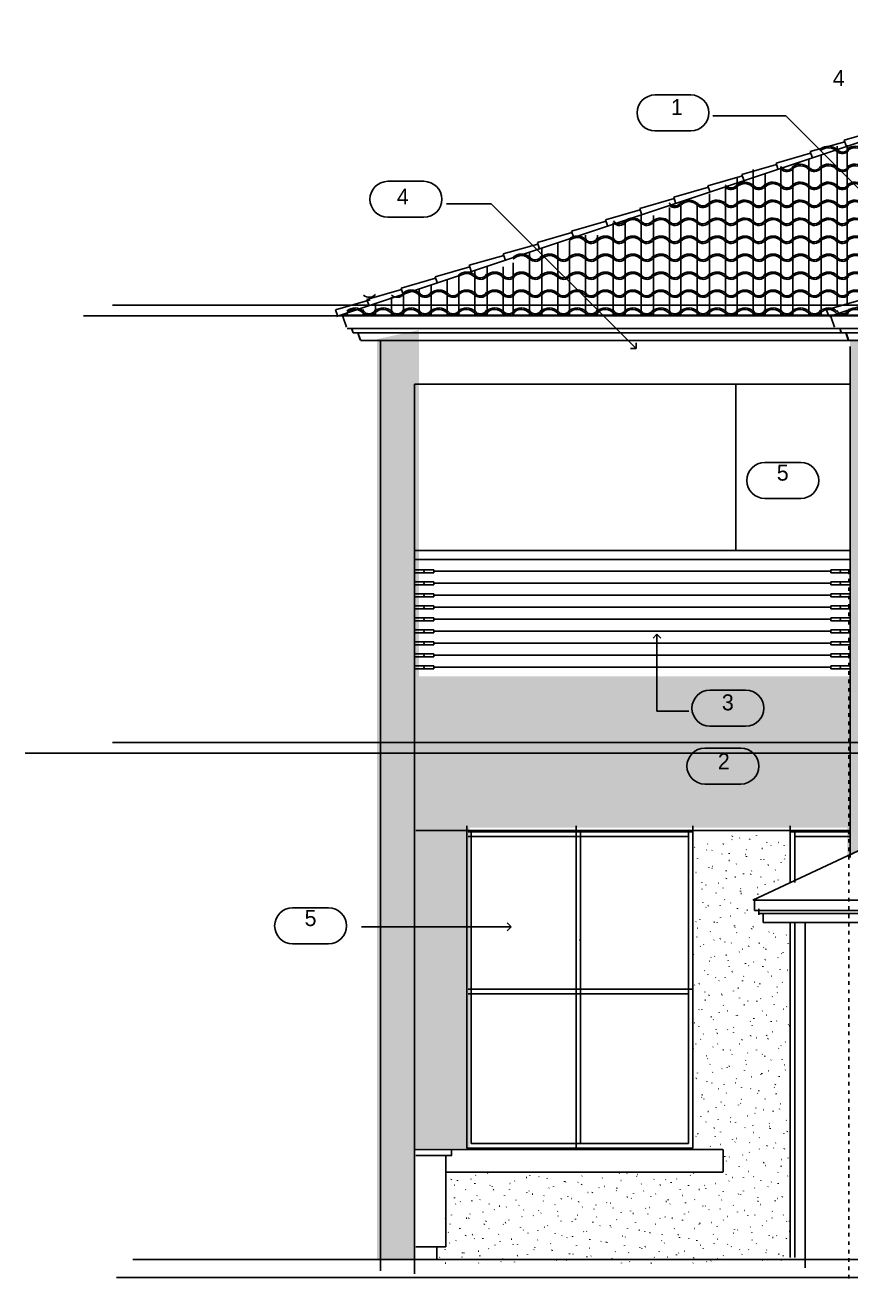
# Model space of a CAD drawing. Extents: x -92740 to -63661, y -15771 to -4391.
# Drawn here: x -84528.3 to -84234.6, y -13850.1 to -13404 of the extents above; entities that cross this region are included whole.
import ezdxf
from ezdxf.enums import TextEntityAlignment as Align

# ---------------------------------------------------------------- set-up
doc = ezdxf.new("R2010")
doc.units = 0
doc.header["$MEASUREMENT"] = 0
doc.linetypes.add('Dashed', pattern=[1, 0.3, -0.4, 0.3])
for name, color, linetype in [('B1NOTES', 2, 'Continuous'), ('ELEVATIONS', 7, 'Continuous'), ('ROOFTILE', 7, 'Continuous'), ('STUCCO', 4, 'Continuous')]:
    doc.layers.add(name, color=color, linetype=linetype)
doc.styles.add('DCADTXTSTYLE1', font='AVG_TP')
pattern_1 = [(20, (0, 0), (-2.1376259, 5.8730789), [-6.09375015, 0.15625]), (55, (0, 0), (-5.11970028, 3.58485273), [-6.09375015, 0.15625]), (80, (0, 0), (-6.15504846, 1.0853011), [-6.09375015, 0.15625])]

msp = doc.modelspace()

# ---------------------------------------------------------------- hatches: boundary and pattern name
at = {"layer": 'STUCCO', "linetype": 'Continuous', "ltscale": 12.78}
h = msp.add_hatch(dxfattribs=at)
h.set_pattern_fill('cement', color=9, scale=1.5625, style=0, pattern_type=2)
h.set_pattern_definition(pattern_1)
h.paths.add_polyline_path([(-84403.12, -13515.66), (-84403.12, -13842.62), (-84389.8, -13842.62), (-84389.8, -13803.21), (-84370.1, -13803.21), (-84370.1, -13689.26), (-84235.91, -13689.26), (-84235.91, -13699.91), (-84204.35, -13684.53), (-84204.35, -13515.66), (-84234.85, -13515.66), (-84234.85, -13635.47), (-84388.21, -13635.47), (-84388.21, -13512.47)], flags=0)
h = msp.add_hatch(dxfattribs=at)
h.set_pattern_fill('cement', color=9, scale=1.5625, style=0, pattern_type=2)
h.set_pattern_definition(pattern_1)
h.paths.add_polyline_path([(-84379.15, -13811.73), (-84379.15, -13838.89), (-84381.82, -13838.89), (-84381.82, -13844.21), (-84256.15, -13844.21), (-84256.15, -13723.34), (-84265.73, -13723.34), (-84267.33, -13723.34), (-84267.33, -13719.61), (-84268.93, -13719.61), (-84268.93, -13715.88), (-84256.68, -13707.89), (-84256.68, -13691.92), (-84290.76, -13691.92), (-84290.76, -13803.74), (-84280.64, -13803.74), (-84280.64, -13811.73)], flags=0)

# ---------------------------------------------------------------- linework, layer by layer
at = {"layer": 'B1NOTES', "color": 1, "linetype": 'Continuous', "ltscale": 12.78}
for p, q in [((-84291.47, -13428.86), (-84304.25, -13428.86)), ((-84285.08, -13435.25), (-84285.08, -13435.25)), ((-84304.25, -13441.64), (-84291.47, -13441.64)), ((-84386.44, -13459.57), (-84399.22, -13459.57)), ((-84380.05, -13465.96), (-84380.05, -13465.96)), ((-84399.22, -13472.35), (-84386.44, -13472.35)), ((-84252.42, -13559.5), (-84265.2, -13559.5)), ((-84246.03, -13565.89), (-84246.03, -13565.89)), ((-84265.2, -13572.28), (-84252.42, -13572.28)), ((-84271.94, -13640.44), (-84284.72, -13640.44)), ((-84265.55, -13646.83), (-84265.55, -13646.83)), ((-84284.72, -13653.22), (-84271.94, -13653.22)), ((-84273.72, -13661.03), (-84286.5, -13661.03)), ((-84267.33, -13667.42), (-84267.33, -13667.42)), ((-84286.5, -13673.81), (-84273.72, -13673.81)), ((-84420.33, -13717.83), (-84433.11, -13717.83)), ((-84413.94, -13724.22), (-84413.94, -13724.22)), ((-84433.11, -13730.61), (-84420.33, -13730.61))]:
    msp.add_line(p, q, dxfattribs=at)
for centre, start, end in [((-84304.25, -13435.25), 90, 180), ((-84291.47, -13435.25), 0, 90), ((-84304.25, -13435.25), 180, 270), ((-84291.47, -13435.25), 270, 360), ((-84399.22, -13465.96), 90, 180), ((-84386.44, -13465.96), 0, 90), ((-84399.22, -13465.96), 180, 270), ((-84386.44, -13465.96), 270, 360), ((-84265.2, -13565.89), 90, 180), ((-84252.42, -13565.89), 0, 90), ((-84265.2, -13565.89), 180, 270), ((-84252.42, -13565.89), 270, 360), ((-84284.72, -13646.83), 90, 180), ((-84271.94, -13646.83), 0, 90), ((-84284.72, -13646.83), 180, 270), ((-84271.94, -13646.83), 270, 360), ((-84286.5, -13667.42), 90, 180), ((-84273.72, -13667.42), 0, 90), ((-84286.5, -13667.42), 180, 270), ((-84273.72, -13667.42), 270, 360), ((-84433.11, -13724.22), 90, 180), ((-84420.33, -13724.22), 0, 90), ((-84433.11, -13724.22), 180, 270), ((-84420.33, -13724.22), 270, 360)]:
    msp.add_arc(centre, 6.39, start, end, dxfattribs=at)
at = {"layer": 'ELEVATIONS', "color": 1, "linetype": 'Continuous', "ltscale": 12.78}
for p, q in [((-84417.47, -13507.6), (-84106.77, -13404.04)), ((-84236.95, -13444.97), (-84224.66, -13441.44)), ((-84249.07, -13449.02), (-84236.78, -13445.48)), ((-84242.28, -13507.6), (-84060.36, -13446.96)), ((-84236.28, -13446.99), (-84236.95, -13444.97)), ((-84261.2, -13453.06), (-84248.9, -13449.52)), ((-84248.4, -13451.04), (-84249.07, -13449.02)), ((-84273.32, -13457.1), (-84261.03, -13453.56)), ((-84260.52, -13455.08), (-84261.2, -13453.06)), ((-84285.45, -13461.14), (-84273.15, -13457.6)), ((-84284.77, -13463.16), (-84285.45, -13461.14)), ((-84272.65, -13459.12), (-84273.32, -13457.1)), ((-84309.69, -13469.22), (-84297.4, -13465.69)), ((-84297.57, -13465.18), (-84285.28, -13461.64)), ((-84296.9, -13467.2), (-84297.57, -13465.18)), ((-84321.82, -13473.26), (-84309.53, -13469.73)), ((-84309.02, -13471.24), (-84309.69, -13469.22)), ((-84333.94, -13477.3), (-84321.65, -13473.77)), ((-84321.14, -13475.28), (-84321.82, -13473.26)), ((-84346.07, -13481.35), (-84333.77, -13477.81)), ((-84333.27, -13479.33), (-84333.94, -13477.3)), ((-84358.19, -13485.39), (-84345.9, -13481.85)), ((-84345.39, -13483.37), (-84346.07, -13481.35)), ((-84370.31, -13489.43), (-84358.02, -13485.89)), ((-84357.52, -13487.41), (-84358.19, -13485.39)), ((-84382.44, -13493.47), (-84370.15, -13489.93)), ((-84369.64, -13491.45), (-84370.31, -13489.43)), ((-84394.56, -13497.51), (-84382.27, -13493.98)), ((-84381.77, -13495.49), (-84382.44, -13493.47)), ((-84406.69, -13501.55), (-84394.39, -13498.02)), ((-84393.89, -13499.53), (-84394.56, -13497.51)), ((-84417.87, -13505.28), (-84405.58, -13501.74)), ((-84417.2, -13507.3), (-84417.87, -13505.28)), ((-84406.01, -13503.57), (-84406.69, -13501.55)), ((-84243.21, -13505.28), (-84230.92, -13501.74)), ((-84242.54, -13507.3), (-84243.21, -13505.28)), ((-83992.36, -13507.09), (-84415.9, -13507.09)), ((-84415.27, -13507.6), (-84413.98, -13511.45)), ((-84241.67, -13507.6), (-84240.39, -13511.45)), ((-83992.36, -13511.88), (-84413.77, -13511.88)), ((-84412.13, -13511.88), (-84411.63, -13513.4)), ((-84412.06, -13511.88), (-84411.56, -13513.4)), ((-84411.63, -13513.4), (-83992.36, -13513.4)), ((-84409.95, -13513.4), (-84409.1, -13515.92)), ((-84409.88, -13513.4), (-84409.03, -13515.92)), ((-84238.54, -13511.88), (-84238.03, -13513.4)), ((-84238.47, -13511.88), (-84237.96, -13513.4)), ((-84236.35, -13513.4), (-84235.51, -13515.92)), ((-84236.28, -13513.4), (-84235.44, -13515.92)), ((-83992.36, -13516.11), (-84408.97, -13516.11)), ((-84401.92, -13516.11), (-84401.92, -13846.88)), ((-84234.85, -13699.91), (-84234.85, -13518.32)), ((-84389.77, -13531.64), (-84389.77, -13847.94)), ((-84234.85, -13531.64), (-84389.77, -13531.64)), ((-84275.5, -13590.74), (-84275.5, -13531.64)), ((-84234.85, -13590.74), (-84389.8, -13590.74)), ((-84234.85, -13593.94), (-84389.8, -13593.94)), ((-84234.85, -13690.32), (-84389.27, -13690.32)), ((-84280.11, -13803.74), (-84389.8, -13803.74)), ((-84376.59, -13803.74), (-84376.59, -13805.87)), ((-84279.99, -13803.74), (-84279.99, -13811.73)), ((-84378.62, -13805.87), (-84389.27, -13805.87)), ((-84376.49, -13805.87), (-84378.62, -13805.87)), ((-84378.62, -13805.87), (-84378.62, -13838.36)), ((-84280.11, -13811.73), (-84378.62, -13811.73)), ((-84381.82, -13838.36), (-84389.27, -13838.36)), ((-84378.62, -13838.36), (-84381.82, -13838.36)), ((-84381.82, -13838.36), (-84381.82, -13842.62)), ((-84495.77, -13849.2), (-82884.43, -13849.2))]:
    msp.add_line(p, q, dxfattribs=at)
at = {"layer": 'ELEVATIONS', "color": 2, "linetype": 'Continuous', "ltscale": 8.52}
for p, q in [((-84283.66, -13436.32), (-84257.74, -13436.32)), ((-84257.74, -13436.32), (-84225.97, -13468.09)), ((-84378.44, -13467.56), (-84362.47, -13467.56)), ((-84362.47, -13467.56), (-84310.99, -13519.03)), ((-84303.54, -13647.9), (-84303.54, -13620.56)), ((-84292.18, -13647.9), (-84303.54, -13647.9)), ((-84408.62, -13724.58), (-84355.37, -13724.58))]:
    msp.add_line(p, q, dxfattribs=at)
at = {"layer": 'ELEVATIONS', "color": 2, "linetype": 'Continuous', "ltscale": 12.78}
for p, q in [((-84497.15, -13503.61), (-83735.36, -13503.61)), ((-84507.46, -13507.34), (-84123.55, -13507.34)), ((-84497.15, -13659.1), (-82914.78, -13659.1)), ((-84528.25, -13662.83), (-82925.43, -13662.83)), ((-84489.91, -13842.81), (-82884.43, -13842.81))]:
    msp.add_line(p, q, dxfattribs=at)
at = {"layer": 'ELEVATIONS', "color": 1, "linetype": 'Continuous', "ltscale": 8.52}
for p, q in [((-84310.99, -13519.03), (-84313, -13519.03)), ((-84310.99, -13519.03), (-84310.99, -13517.02)), ((-84303.54, -13620.56), (-84304.96, -13621.98)), ((-84303.54, -13620.56), (-84302.12, -13621.98)), ((-84355.37, -13724.58), (-84356.79, -13723.16)), ((-84355.37, -13724.58), (-84356.79, -13726))]:
    msp.add_line(p, q, dxfattribs=at)
at = {"layer": 'ELEVATIONS', "color": 8, "linetype": 'Continuous', "ltscale": 12.78}
for p, q in [((-84002.68, -13589.88), (-84269.44, -13715.08)), ((-84382.88, -13597.67), (-84389.8, -13597.67)), ((-84389.8, -13597.67), (-84389.8, -13598.73)), ((-84389.8, -13598.73), (-84382.88, -13598.73)), ((-84382.88, -13598.73), (-84382.88, -13597.67)), ((-84241.77, -13598.2), (-84382.88, -13598.2)), ((-84234.85, -13597.67), (-84241.77, -13597.67)), ((-84241.77, -13597.67), (-84241.77, -13598.73)), ((-84241.77, -13598.73), (-84234.85, -13598.73)), ((-84234.85, -13598.73), (-84234.85, -13597.67)), ((-84382.88, -13601.93), (-84389.8, -13601.93)), ((-84389.8, -13601.93), (-84389.8, -13602.99)), ((-84389.8, -13602.99), (-84382.88, -13602.99)), ((-84382.88, -13602.99), (-84382.88, -13601.93)), ((-84241.77, -13602.46), (-84382.88, -13602.46)), ((-84234.85, -13601.93), (-84241.77, -13601.93)), ((-84241.77, -13601.93), (-84241.77, -13602.99)), ((-84241.77, -13602.99), (-84234.85, -13602.99)), ((-84234.85, -13602.99), (-84234.85, -13601.93)), ((-84382.88, -13606.19), (-84389.8, -13606.19)), ((-84389.8, -13606.19), (-84389.8, -13607.25)), ((-84389.8, -13607.25), (-84382.88, -13607.25)), ((-84382.88, -13607.25), (-84382.88, -13606.19)), ((-84241.77, -13606.72), (-84382.88, -13606.72)), ((-84234.85, -13606.19), (-84241.77, -13606.19)), ((-84241.77, -13606.19), (-84241.77, -13607.25)), ((-84241.77, -13607.25), (-84234.85, -13607.25)), ((-84234.85, -13607.25), (-84234.85, -13606.19)), ((-84382.88, -13610.45), (-84389.8, -13610.45)), ((-84389.8, -13610.45), (-84389.8, -13611.51)), ((-84389.8, -13611.51), (-84382.88, -13611.51)), ((-84382.88, -13611.51), (-84382.88, -13610.45)), ((-84241.77, -13610.98), (-84382.88, -13610.98)), ((-84234.85, -13610.45), (-84241.77, -13610.45)), ((-84241.77, -13610.45), (-84241.77, -13611.51)), ((-84241.77, -13611.51), (-84234.85, -13611.51)), ((-84234.85, -13611.51), (-84234.85, -13610.45)), ((-84382.88, -13614.71), (-84389.8, -13614.71)), ((-84389.8, -13614.71), (-84389.8, -13615.77)), ((-84389.8, -13615.77), (-84382.88, -13615.77)), ((-84382.88, -13615.77), (-84382.88, -13614.71)), ((-84241.77, -13615.24), (-84382.88, -13615.24)), ((-84234.85, -13614.71), (-84241.77, -13614.71)), ((-84241.77, -13614.71), (-84241.77, -13615.77)), ((-84241.77, -13615.77), (-84234.85, -13615.77)), ((-84234.85, -13615.77), (-84234.85, -13614.71)), ((-84382.88, -13618.97), (-84389.8, -13618.97)), ((-84389.8, -13618.97), (-84389.8, -13620.03)), ((-84389.8, -13620.03), (-84382.88, -13620.03)), ((-84382.88, -13620.03), (-84382.88, -13618.97)), ((-84241.77, -13619.5), (-84382.88, -13619.5)), ((-84234.85, -13618.97), (-84241.77, -13618.97)), ((-84241.77, -13618.97), (-84241.77, -13620.03)), ((-84241.77, -13620.03), (-84234.85, -13620.03)), ((-84234.85, -13620.03), (-84234.85, -13618.97)), ((-84382.88, -13623.23), (-84389.8, -13623.23)), ((-84389.8, -13623.23), (-84389.8, -13624.29)), ((-84389.8, -13624.29), (-84382.88, -13624.29)), ((-84382.88, -13624.29), (-84382.88, -13623.23)), ((-84241.77, -13623.76), (-84382.88, -13623.76)), ((-84234.85, -13623.23), (-84241.77, -13623.23)), ((-84241.77, -13623.23), (-84241.77, -13624.29)), ((-84241.77, -13624.29), (-84234.85, -13624.29)), ((-84234.85, -13624.29), (-84234.85, -13623.23)), ((-84382.88, -13627.49), (-84389.8, -13627.49)), ((-84389.8, -13627.49), (-84389.8, -13628.55)), ((-84389.8, -13628.55), (-84382.88, -13628.55)), ((-84382.88, -13628.55), (-84382.88, -13627.49)), ((-84241.77, -13628.02), (-84382.88, -13628.02)), ((-84234.85, -13627.49), (-84241.77, -13627.49)), ((-84241.77, -13627.49), (-84241.77, -13628.55)), ((-84241.77, -13628.55), (-84234.85, -13628.55)), ((-84234.85, -13628.55), (-84234.85, -13627.49)), ((-84382.88, -13631.75), (-84389.8, -13631.75)), ((-84389.8, -13631.75), (-84389.8, -13632.81)), ((-84389.8, -13632.81), (-84382.88, -13632.81)), ((-84382.88, -13632.81), (-84382.88, -13631.75)), ((-84241.77, -13632.28), (-84382.88, -13632.28)), ((-84234.85, -13631.75), (-84241.77, -13631.75)), ((-84241.77, -13631.75), (-84241.77, -13632.81)), ((-84241.77, -13632.81), (-84234.85, -13632.81)), ((-84234.85, -13632.81), (-84234.85, -13631.75)), ((-83650.67, -13715.08), (-84268.91, -13715.08)), ((-84268.91, -13715.08), (-84268.91, -13718.8)), ((-83650.67, -13718.8), (-84268.91, -13718.8)), ((-84267.33, -13718.21), (-84267.33, -13720.34)), ((-83649.08, -13719.87), (-84267.33, -13719.87)), ((-84265.73, -13719.81), (-84265.73, -13723)), ((-83647.48, -13723.06), (-84265.73, -13723.06)), ((-84250.88, -13723.06), (-84250.88, -13845.81))]:
    msp.add_line(p, q, dxfattribs=at)
at = {"layer": 'ELEVATIONS', "color": 9, "linetype": 'Dashed', "ltscale": 4.26}
for p, q in [((-84235.27, -13597.93), (-84235.27, -13724.93)), ((-84235.27, -13723.06), (-84235.27, -13850.07))]:
    msp.add_line(p, q, dxfattribs=at)
at = {"layer": 'ELEVATIONS', "color": 5, "linetype": 'Continuous', "ltscale": 12.78}
for p, q in [((-84371.17, -13688.72), (-84371.17, -13803.21)), ((-84332.29, -13688.72), (-84332.29, -13803.21)), ((-84290.76, -13688.72), (-84290.76, -13803.21)), ((-84256.15, -13688.72), (-84256.15, -13708.84)), ((-84290.76, -13690.85), (-84370.63, -13690.85)), ((-84292.36, -13692.45), (-84370.63, -13692.45)), ((-84369.57, -13690.32), (-84369.57, -13801.61)), ((-84330.7, -13690.32), (-84330.7, -13801.61)), ((-84292.36, -13690.32), (-84292.36, -13801.61)), ((-84244.7, -13690.85), (-84256.15, -13690.85)), ((-84254.55, -13690.32), (-84254.55, -13708.84)), ((-84234.85, -13692.45), (-84254.55, -13692.45)), ((-84235.11, -13690.85), (-84246.56, -13690.85)), ((-84256.15, -13723.06), (-84256.15, -13842.08)), ((-84254.55, -13723.06), (-84254.55, -13842.08)), ((-84290.76, -13746.77), (-84370.63, -13746.77)), ((-84292.36, -13748.36), (-84370.63, -13748.36)), ((-84371.17, -13803.21), (-84290.76, -13803.21)), ((-84369.57, -13801.61), (-84292.36, -13801.61))]:
    msp.add_line(p, q, dxfattribs=at)
at = {"layer": 'ELEVATIONS', "color": 8, "linetype": 'Continuous', "ltscale": 12.78}
for p in [(-84386.34, -13598.2), (-84238.31, -13598.2), (-84386.34, -13602.46), (-84238.31, -13602.46), (-84386.34, -13606.72), (-84238.31, -13606.72), (-84386.34, -13610.98), (-84238.31, -13610.98), (-84386.34, -13615.24), (-84238.31, -13615.24), (-84386.34, -13619.5), (-84238.31, -13619.5), (-84386.34, -13623.76), (-84238.31, -13623.76), (-84386.34, -13628.02), (-84238.31, -13628.02), (-84386.34, -13632.28), (-84238.31, -13632.28)]:
    msp.add_point(p, dxfattribs=at)
at = {"layer": 'ELEVATIONS', "color": 5, "linetype": 'Continuous', "ltscale": 12.78}
msp.add_point((-84330.96, -13729.19), dxfattribs=at)
at = {"layer": 'ROOFTILE', "color": 7, "linetype": 'Continuous', "ltscale": 12.78}
for p, q in [((-84239.51, -13503.95), (-84239.51, -13447.08)), ((-84235.91, -13502.88), (-84235.91, -13446.72)), ((-84249.57, -13507.14), (-84249.57, -13451.86)), ((-84245.17, -13507.14), (-84245.17, -13450.17)), ((-84269.32, -13507.14), (-84269.32, -13455.33)), ((-84265.11, -13507.14), (-84265.11, -13456.81)), ((-84259.45, -13507.14), (-84259.45, -13454.27)), ((-84255.23, -13507.14), (-84255.23, -13454.55)), ((-84274.98, -13507.14), (-84274.98, -13458.44)), ((-84284.86, -13507.14), (-84284.86, -13464.03)), ((-84279.2, -13507.14), (-84279.2, -13461.36)), ((-84299.15, -13507.14), (-84299.15, -13468.86)), ((-84295.02, -13507.14), (-84295.02, -13467.84)), ((-84289.26, -13507.14), (-84289.26, -13467.16)), ((-84319.09, -13507.14), (-84319.09, -13474.34)), ((-84314.87, -13507.14), (-84314.87, -13473.72)), ((-84309.21, -13507.14), (-84309.21, -13471.51)), ((-84304.81, -13507.14), (-84304.81, -13471.76)), ((-84328.96, -13507.14), (-84328.96, -13478.67)), ((-84324.75, -13507.14), (-84324.75, -13478.67)), ((-84344.5, -13507.14), (-84344.5, -13483.26)), ((-84338.84, -13507.14), (-84338.84, -13481.39)), ((-84334.62, -13507.14), (-84334.62, -13480.83)), ((-84348.9, -13507.14), (-84348.9, -13485.04)), ((-84368.32, -13507.14), (-84368.32, -13491.45)), ((-84363.92, -13507.14), (-84363.92, -13489.91)), ((-84358.26, -13507.14), (-84358.26, -13489.99)), ((-84354.66, -13507.14), (-84354.66, -13488.49)), ((-84383.86, -13507.14), (-84383.86, -13496.28)), ((-84378.2, -13507.14), (-84378.2, -13494.51)), ((-84373.98, -13507.14), (-84373.98, -13493.31)), ((-84397.95, -13507.14), (-84397.95, -13500.7)), ((-84393.73, -13507.14), (-84393.73, -13499.28)), ((-84388.07, -13507.14), (-84388.07, -13497.94)), ((-84408.01, -13507.14), (-84408.01, -13505.12)), ((-84403.61, -13507.14), (-84403.61, -13502.87)), ((-84413.77, -13507.14), (-84413.77, -13506.61))]:
    msp.add_line(p, q, dxfattribs=at)
for centre, radius, start, end in [((-84242.55, -13451.45), 4.37, 46.5154, 131.1465), ((-84242.55, -13451.45), 3.84, 36.0644, 138.0128), ((-84237.55, -13446.72), 2.44, 211.6504, 331.6052), ((-84233.07, -13451.45), 4.37, 46.5154, 131.1465), ((-84233.07, -13451.45), 3.84, 36.0644, 138.0128), ((-84237.55, -13446.72), 2.97, 228.3381, 319.0707), ((-84257.3, -13453.11), 2.44, 211.6504, 331.6052), ((-84257.3, -13453.11), 2.97, 228.3381, 319.0707), ((-84252.55, -13457.84), 4.37, 46.5154, 131.1465), ((-84252.55, -13457.84), 3.84, 36.0644, 138.0128), ((-84247.55, -13453.11), 2.44, 211.6504, 331.6052), ((-84247.55, -13453.11), 2.97, 228.3381, 319.0707), ((-84242.55, -13457.84), 4.37, 46.5154, 131.1465), ((-84242.55, -13457.84), 3.84, 36.0644, 138.0128), ((-84237.55, -13453.11), 2.44, 211.6504, 331.6052), ((-84237.55, -13453.11), 2.97, 228.3381, 319.0707), ((-84233.07, -13457.84), 4.37, 46.5154, 131.1465), ((-84233.07, -13457.84), 3.84, 36.0644, 138.0128), ((-84277.18, -13459.5), 2.44, 211.6504, 331.6052), ((-84272.3, -13464.23), 4.37, 46.5154, 131.1465), ((-84272.3, -13464.23), 3.84, 36.0644, 138.0128), ((-84267.3, -13459.5), 2.44, 211.6504, 331.6052), ((-84262.3, -13464.23), 4.37, 46.5154, 131.1465), ((-84262.3, -13464.23), 3.84, 36.0644, 138.0128), ((-84257.3, -13459.5), 2.44, 211.6504, 331.6052), ((-84252.55, -13464.23), 4.37, 46.5154, 131.1465), ((-84252.55, -13464.23), 3.84, 36.0644, 138.0128), ((-84247.55, -13459.5), 2.44, 211.6504, 331.6052), ((-84242.55, -13464.23), 4.37, 46.5154, 131.1465), ((-84242.55, -13464.23), 3.84, 36.0644, 138.0128), ((-84237.55, -13459.5), 2.44, 211.6504, 331.6052), ((-84233.07, -13464.23), 4.37, 46.5154, 131.1465), ((-84233.07, -13464.23), 3.84, 36.0644, 138.0128), ((-84277.18, -13459.5), 2.97, 228.3381, 319.0707), ((-84267.3, -13459.5), 2.97, 228.3381, 319.0707), ((-84257.3, -13459.5), 2.97, 228.3381, 319.0707), ((-84247.55, -13459.5), 2.97, 228.3381, 319.0707), ((-84237.55, -13459.5), 2.97, 228.3381, 319.0707), ((-84297.19, -13465.89), 2.44, 211.6504, 331.6052), ((-84297.19, -13465.89), 2.97, 228.3381, 319.0707), ((-84292.18, -13470.62), 4.37, 46.5154, 131.1465), ((-84292.18, -13470.62), 3.84, 36.0644, 138.0128), ((-84287.18, -13465.89), 2.44, 211.6504, 331.6052), ((-84287.18, -13465.89), 2.97, 228.3381, 319.0707), ((-84282.18, -13470.62), 4.37, 46.5154, 131.1465), ((-84282.18, -13470.62), 3.84, 36.0644, 138.0128), ((-84277.18, -13465.89), 2.44, 211.6504, 331.6052), ((-84277.18, -13465.89), 2.97, 228.3381, 319.0707), ((-84272.3, -13470.62), 4.37, 46.5154, 131.1465), ((-84272.3, -13470.62), 3.84, 36.0644, 138.0128), ((-84267.3, -13465.89), 2.44, 211.6504, 331.6052), ((-84267.3, -13465.89), 2.97, 228.3381, 319.0707), ((-84262.3, -13470.62), 4.37, 46.5154, 131.1465), ((-84262.3, -13470.62), 3.84, 36.0644, 138.0128), ((-84257.3, -13465.89), 2.44, 211.6504, 331.6052), ((-84257.3, -13465.89), 2.97, 228.3381, 319.0707), ((-84252.55, -13470.62), 4.37, 46.5154, 131.1465), ((-84252.55, -13470.62), 3.84, 36.0644, 138.0128), ((-84247.55, -13465.89), 2.44, 211.6504, 331.6052), ((-84247.55, -13465.89), 2.97, 228.3381, 319.0707), ((-84242.55, -13470.62), 4.37, 46.5154, 131.1465), ((-84242.55, -13470.62), 3.84, 36.0644, 138.0128), ((-84237.55, -13465.89), 2.44, 211.6504, 331.6052), ((-84237.55, -13465.89), 2.97, 228.3381, 319.0707), ((-84233.07, -13470.62), 4.37, 46.5154, 131.1465), ((-84233.07, -13470.62), 3.84, 36.0644, 138.0128), ((-84316.94, -13472.28), 2.44, 211.6504, 331.6052), ((-84316.94, -13472.28), 2.97, 228.3381, 319.0707), ((-84312.19, -13477.01), 4.37, 46.5154, 131.1465), ((-84312.19, -13477.01), 3.84, 36.0644, 138.0128), ((-84307.19, -13472.28), 2.44, 211.6504, 331.6052), ((-84307.19, -13472.28), 2.97, 228.3381, 319.0707), ((-84302.19, -13477.01), 4.37, 46.5154, 131.1465), ((-84302.19, -13477.01), 3.84, 36.0644, 138.0128), ((-84297.19, -13472.28), 2.44, 211.6504, 331.6052), ((-84297.19, -13472.28), 2.97, 228.3381, 319.0707), ((-84292.18, -13477.01), 4.37, 46.5154, 131.1465), ((-84292.18, -13477.01), 3.84, 36.0644, 138.0128), ((-84287.18, -13472.28), 2.44, 211.6504, 331.6052), ((-84287.18, -13472.28), 2.97, 228.3381, 319.0707), ((-84282.18, -13477.01), 4.37, 46.5154, 131.1465), ((-84282.18, -13477.01), 3.84, 36.0644, 138.0128), ((-84277.18, -13472.28), 2.44, 211.6504, 331.6052), ((-84277.18, -13472.28), 2.97, 228.3381, 319.0707), ((-84272.3, -13477.01), 4.37, 46.5154, 131.1465), ((-84272.3, -13477.01), 3.84, 36.0644, 138.0128), ((-84267.3, -13472.28), 2.44, 211.6504, 331.6052), ((-84267.3, -13472.28), 2.97, 228.3381, 319.0707), ((-84262.3, -13477.01), 4.37, 46.5154, 131.1465), ((-84262.3, -13477.01), 3.84, 36.0644, 138.0128), ((-84257.3, -13472.28), 2.44, 211.6504, 331.6052), ((-84257.3, -13472.28), 2.97, 228.3381, 319.0707), ((-84252.55, -13477.01), 4.37, 46.5154, 131.1465), ((-84252.55, -13477.01), 3.84, 36.0644, 138.0128), ((-84247.55, -13472.28), 2.44, 211.6504, 331.6052), ((-84247.55, -13472.28), 2.97, 228.3381, 319.0707), ((-84242.55, -13477.01), 4.37, 46.5154, 131.1465), ((-84242.55, -13477.01), 3.84, 36.0644, 138.0128), ((-84237.55, -13472.28), 2.44, 211.6504, 331.6052), ((-84237.55, -13472.28), 2.97, 228.3381, 319.0707), ((-84233.07, -13477.01), 4.37, 46.5154, 131.1465), ((-84233.07, -13477.01), 3.84, 36.0644, 138.0128), ((-84331.94, -13483.4), 4.37, 46.5154, 131.1465), ((-84321.94, -13483.4), 4.37, 46.5154, 131.1465), ((-84312.19, -13483.4), 4.37, 46.5154, 131.1465), ((-84302.19, -13483.4), 4.37, 46.5154, 131.1465), ((-84292.18, -13483.4), 4.37, 46.5154, 131.1465), ((-84282.18, -13483.4), 4.37, 46.5154, 131.1465), ((-84272.3, -13483.4), 4.37, 46.5154, 131.1465), ((-84262.3, -13483.4), 4.37, 46.5154, 131.1465), ((-84252.55, -13483.4), 4.37, 46.5154, 131.1465), ((-84242.55, -13483.4), 4.37, 46.5154, 131.1465), ((-84233.07, -13483.4), 4.37, 46.5154, 131.1465), ((-84331.94, -13483.4), 3.84, 36.0644, 138.0128), ((-84326.94, -13478.67), 2.44, 211.6504, 331.6052), ((-84326.94, -13478.67), 2.97, 228.3381, 319.0707), ((-84321.94, -13483.4), 3.84, 36.0644, 138.0128), ((-84316.94, -13478.67), 2.44, 211.6504, 331.6052), ((-84316.94, -13478.67), 2.97, 228.3381, 319.0707), ((-84312.19, -13483.4), 3.84, 36.0644, 138.0128), ((-84307.19, -13478.67), 2.44, 211.6504, 331.6052), ((-84307.19, -13478.67), 2.97, 228.3381, 319.0707), ((-84302.19, -13483.4), 3.84, 36.0644, 138.0128), ((-84297.19, -13478.67), 2.44, 211.6504, 331.6052), ((-84297.19, -13478.67), 2.97, 228.3381, 319.0707), ((-84292.18, -13483.4), 3.84, 36.0644, 138.0128), ((-84287.18, -13478.67), 2.44, 211.6504, 331.6052), ((-84287.18, -13478.67), 2.97, 228.3381, 319.0707), ((-84282.18, -13483.4), 3.84, 36.0644, 138.0128), ((-84277.18, -13478.67), 2.44, 211.6504, 331.6052), ((-84277.18, -13478.67), 2.97, 228.3381, 319.0707), ((-84272.3, -13483.4), 3.84, 36.0644, 138.0128), ((-84267.3, -13478.67), 2.44, 211.6504, 331.6052), ((-84267.3, -13478.67), 2.97, 228.3381, 319.0707), ((-84262.3, -13483.4), 3.84, 36.0644, 138.0128), ((-84257.3, -13478.67), 2.44, 211.6504, 331.6052), ((-84257.3, -13478.67), 2.97, 228.3381, 319.0707), ((-84252.55, -13483.4), 3.84, 36.0644, 138.0128), ((-84247.55, -13478.67), 2.44, 211.6504, 331.6052), ((-84247.55, -13478.67), 2.97, 228.3381, 319.0707), ((-84242.55, -13483.4), 3.84, 36.0644, 138.0128), ((-84237.55, -13478.67), 2.44, 211.6504, 331.6052), ((-84237.55, -13478.67), 2.97, 228.3381, 319.0707), ((-84233.07, -13483.4), 3.84, 36.0644, 138.0128), ((-84351.82, -13489.79), 4.37, 46.5154, 131.1465), ((-84351.82, -13489.79), 3.84, 36.0644, 138.0128), ((-84346.82, -13485.06), 2.44, 211.6504, 331.6052), ((-84346.82, -13485.06), 2.97, 228.3381, 319.0707), ((-84341.82, -13489.79), 4.37, 46.5154, 131.1465), ((-84341.82, -13489.79), 3.84, 36.0644, 138.0128), ((-84336.82, -13485.06), 2.44, 211.6504, 331.6052), ((-84336.82, -13485.06), 2.97, 228.3381, 319.0707), ((-84331.94, -13489.79), 4.37, 46.5154, 131.1465), ((-84331.94, -13489.79), 3.84, 36.0644, 138.0128), ((-84326.94, -13485.06), 2.44, 211.6504, 331.6052), ((-84326.94, -13485.06), 2.97, 228.3381, 319.0707), ((-84321.94, -13489.79), 4.37, 46.5154, 131.1465), ((-84321.94, -13489.79), 3.84, 36.0644, 138.0128), ((-84316.94, -13485.06), 2.44, 211.6504, 331.6052), ((-84316.94, -13485.06), 2.97, 228.3381, 319.0707), ((-84312.19, -13489.79), 4.37, 46.5154, 131.1465), ((-84312.19, -13489.79), 3.84, 36.0644, 138.0128), ((-84307.19, -13485.06), 2.44, 211.6504, 331.6052), ((-84307.19, -13485.06), 2.97, 228.3381, 319.0707), ((-84302.19, -13489.79), 4.37, 46.5154, 131.1465), ((-84302.19, -13489.79), 3.84, 36.0644, 138.0128), ((-84297.19, -13485.06), 2.44, 211.6504, 331.6052), ((-84297.19, -13485.06), 2.97, 228.3381, 319.0707), ((-84292.18, -13489.79), 4.37, 46.5154, 131.1465), ((-84292.18, -13489.79), 3.84, 36.0644, 138.0128), ((-84287.18, -13485.06), 2.44, 211.6504, 331.6052), ((-84287.18, -13485.06), 2.97, 228.3381, 319.0707), ((-84282.18, -13489.79), 4.37, 46.5154, 131.1465), ((-84282.18, -13489.79), 3.84, 36.0644, 138.0128), ((-84277.18, -13485.06), 2.44, 211.6504, 331.6052), ((-84277.18, -13485.06), 2.97, 228.3381, 319.0707), ((-84272.3, -13489.79), 4.37, 46.5154, 131.1465), ((-84272.3, -13489.79), 3.84, 36.0644, 138.0128), ((-84267.3, -13485.06), 2.44, 211.6504, 331.6052), ((-84267.3, -13485.06), 2.97, 228.3381, 319.0707), ((-84262.3, -13489.79), 4.37, 46.5154, 131.1465), ((-84262.3, -13489.79), 3.84, 36.0644, 138.0128), ((-84257.3, -13485.06), 2.44, 211.6504, 331.6052), ((-84257.3, -13485.06), 2.97, 228.3381, 319.0707), ((-84252.55, -13489.79), 4.37, 46.5154, 131.1465), ((-84252.55, -13489.79), 3.84, 36.0644, 138.0128), ((-84247.55, -13485.06), 2.44, 211.6504, 331.6052), ((-84247.55, -13485.06), 2.97, 228.3381, 319.0707), ((-84242.55, -13489.79), 4.37, 46.5154, 131.1465), ((-84242.55, -13489.79), 3.84, 36.0644, 138.0128), ((-84237.55, -13485.06), 2.44, 211.6504, 331.6052), ((-84237.55, -13485.06), 2.97, 228.3381, 319.0707), ((-84233.07, -13489.79), 4.37, 46.5154, 131.1465), ((-84233.07, -13489.79), 3.84, 36.0644, 138.0128), ((-84371.3, -13496.18), 4.37, 46.5154, 131.1465), ((-84371.3, -13496.18), 3.84, 36.0644, 138.0128), ((-84361.3, -13496.18), 4.37, 46.5154, 131.1465), ((-84361.3, -13496.18), 3.84, 36.0644, 138.0128), ((-84351.82, -13496.18), 4.37, 46.5154, 131.1465), ((-84351.82, -13496.18), 3.84, 36.0644, 138.0128), ((-84341.82, -13496.18), 4.37, 46.5154, 131.1465), ((-84341.82, -13496.18), 3.84, 36.0644, 138.0128), ((-84331.94, -13496.18), 4.37, 46.5154, 131.1465), ((-84331.94, -13496.18), 3.84, 36.0644, 138.0128), ((-84321.94, -13496.18), 4.37, 46.5154, 131.1465), ((-84321.94, -13496.18), 3.84, 36.0644, 138.0128), ((-84312.19, -13496.18), 4.37, 46.5154, 131.1465), ((-84312.19, -13496.18), 3.84, 36.0644, 138.0128), ((-84302.19, -13496.18), 4.37, 46.5154, 131.1465), ((-84302.19, -13496.18), 3.84, 36.0644, 138.0128), ((-84292.18, -13496.18), 4.37, 46.5154, 131.1465), ((-84292.18, -13496.18), 3.84, 36.0644, 138.0128), ((-84282.18, -13496.18), 4.37, 46.5154, 131.1465), ((-84282.18, -13496.18), 3.84, 36.0644, 138.0128), ((-84272.3, -13496.18), 4.37, 46.5154, 131.1465), ((-84272.3, -13496.18), 3.84, 36.0644, 138.0128), ((-84262.3, -13496.18), 4.37, 46.5154, 131.1465), ((-84262.3, -13496.18), 3.84, 36.0644, 138.0128), ((-84252.55, -13496.18), 4.37, 46.5154, 131.1465), ((-84252.55, -13496.18), 3.84, 36.0644, 138.0128), ((-84242.55, -13496.18), 4.37, 46.5154, 131.1465), ((-84242.55, -13496.18), 3.84, 36.0644, 138.0128), ((-84233.07, -13496.18), 4.37, 46.5154, 131.1465), ((-84233.07, -13496.18), 3.84, 36.0644, 138.0128), ((-84366.3, -13491.45), 2.44, 211.6504, 331.6052), ((-84366.3, -13491.45), 2.97, 228.3381, 319.0707), ((-84356.3, -13491.45), 2.44, 211.6504, 331.6052), ((-84356.3, -13491.45), 2.97, 228.3381, 319.0707), ((-84346.82, -13491.45), 2.44, 211.6504, 331.6052), ((-84346.82, -13491.45), 2.97, 228.3381, 319.0707), ((-84336.82, -13491.45), 2.44, 211.6504, 331.6052), ((-84336.82, -13491.45), 2.97, 228.3381, 319.0707), ((-84326.94, -13491.45), 2.44, 211.6504, 331.6052), ((-84326.94, -13491.45), 2.97, 228.3381, 319.0707), ((-84316.94, -13491.45), 2.44, 211.6504, 331.6052), ((-84316.94, -13491.45), 2.97, 228.3381, 319.0707), ((-84307.19, -13491.45), 2.44, 211.6504, 331.6052), ((-84307.19, -13491.45), 2.97, 228.3381, 319.0707), ((-84297.19, -13491.45), 2.44, 211.6504, 331.6052), ((-84297.19, -13491.45), 2.97, 228.3381, 319.0707), ((-84287.18, -13491.45), 2.44, 211.6504, 331.6052), ((-84287.18, -13491.45), 2.97, 228.3381, 319.0707), ((-84277.18, -13491.45), 2.44, 211.6504, 331.6052), ((-84277.18, -13491.45), 2.97, 228.3381, 319.0707), ((-84267.3, -13491.45), 2.44, 211.6504, 331.6052), ((-84267.3, -13491.45), 2.97, 228.3381, 319.0707), ((-84257.3, -13491.45), 2.44, 211.6504, 331.6052), ((-84257.3, -13491.45), 2.97, 228.3381, 319.0707), ((-84247.55, -13491.45), 2.44, 211.6504, 331.6052), ((-84247.55, -13491.45), 2.97, 228.3381, 319.0707), ((-84237.55, -13491.45), 2.44, 211.6504, 331.6052), ((-84237.55, -13491.45), 2.97, 228.3381, 319.0707), ((-84405.93, -13497.84), 2.97, 228.3381, 319.0707), ((-84395.93, -13497.84), 2.97, 228.3381, 319.0707), ((-84391.05, -13502.57), 4.37, 46.5154, 131.1465), ((-84391.05, -13502.57), 3.84, 36.0644, 138.0128), ((-84386.05, -13497.84), 2.44, 211.6504, 331.6052), ((-84386.05, -13497.84), 2.97, 228.3381, 319.0707), ((-84381.05, -13502.57), 4.37, 46.5154, 131.1465), ((-84381.05, -13502.57), 3.84, 36.0644, 138.0128), ((-84376.05, -13497.84), 2.44, 211.6504, 331.6052), ((-84376.05, -13497.84), 2.97, 228.3381, 319.0707), ((-84371.3, -13502.57), 4.37, 46.5154, 131.1465), ((-84371.3, -13502.57), 3.84, 36.0644, 138.0128), ((-84366.3, -13497.84), 2.44, 211.6504, 331.6052), ((-84366.3, -13497.84), 2.97, 228.3381, 319.0707), ((-84361.3, -13502.57), 4.37, 46.5154, 131.1465), ((-84361.3, -13502.57), 3.84, 36.0644, 138.0128), ((-84356.3, -13497.84), 2.44, 211.6504, 331.6052), ((-84356.3, -13497.84), 2.97, 228.3381, 319.0707), ((-84351.82, -13502.57), 4.37, 46.5154, 131.1465), ((-84351.82, -13502.57), 3.84, 36.0644, 138.0128), ((-84346.82, -13497.84), 2.44, 211.6504, 331.6052), ((-84346.82, -13497.84), 2.97, 228.3381, 319.0707), ((-84341.82, -13502.57), 4.37, 46.5154, 131.1465), ((-84341.82, -13502.57), 3.84, 36.0644, 138.0128), ((-84336.82, -13497.84), 2.44, 211.6504, 331.6052), ((-84336.82, -13497.84), 2.97, 228.3381, 319.0707), ((-84331.94, -13502.57), 4.37, 46.5154, 131.1465), ((-84331.94, -13502.57), 3.84, 36.0644, 138.0128), ((-84326.94, -13497.84), 2.44, 211.6504, 331.6052), ((-84326.94, -13497.84), 2.97, 228.3381, 319.0707), ((-84321.94, -13502.57), 4.37, 46.5154, 131.1465), ((-84321.94, -13502.57), 3.84, 36.0644, 138.0128), ((-84316.94, -13497.84), 2.44, 211.6504, 331.6052), ((-84316.94, -13497.84), 2.97, 228.3381, 319.0707), ((-84312.19, -13502.57), 4.37, 46.5154, 131.1465), ((-84312.19, -13502.57), 3.84, 36.0644, 138.0128), ((-84307.19, -13497.84), 2.44, 211.6504, 331.6052), ((-84307.19, -13497.84), 2.97, 228.3381, 319.0707), ((-84302.19, -13502.57), 4.37, 46.5154, 131.1465), ((-84302.19, -13502.57), 3.84, 36.0644, 138.0128), ((-84297.19, -13497.84), 2.44, 211.6504, 331.6052), ((-84297.19, -13497.84), 2.97, 228.3381, 319.0707), ((-84292.18, -13502.57), 4.37, 46.5154, 131.1465), ((-84292.18, -13502.57), 3.84, 36.0644, 138.0128), ((-84287.18, -13497.84), 2.44, 211.6504, 331.6052), ((-84287.18, -13497.84), 2.97, 228.3381, 319.0707), ((-84282.18, -13502.57), 4.37, 46.5154, 131.1465), ((-84282.18, -13502.57), 3.84, 36.0644, 138.0128), ((-84277.18, -13497.84), 2.44, 211.6504, 331.6052), ((-84277.18, -13497.84), 2.97, 228.3381, 319.0707), ((-84272.3, -13502.57), 4.37, 46.5154, 131.1465), ((-84272.3, -13502.57), 3.84, 36.0644, 138.0128), ((-84267.3, -13497.84), 2.44, 211.6504, 331.6052), ((-84267.3, -13497.84), 2.97, 228.3381, 319.0707), ((-84262.3, -13502.57), 4.37, 46.5154, 131.1465), ((-84262.3, -13502.57), 3.84, 36.0644, 138.0128), ((-84257.3, -13497.84), 2.44, 211.6504, 331.6052), ((-84257.3, -13497.84), 2.97, 228.3381, 319.0707), ((-84252.55, -13502.57), 4.37, 46.5154, 131.1465), ((-84252.55, -13502.57), 3.84, 36.0644, 138.0128), ((-84247.55, -13497.84), 2.44, 211.6504, 331.6052), ((-84247.55, -13497.84), 2.97, 228.3381, 319.0707), ((-84242.55, -13502.57), 4.37, 46.5154, 131.1465), ((-84242.55, -13502.57), 3.84, 36.0644, 138.0128), ((-84237.55, -13497.84), 2.44, 211.6504, 331.6052), ((-84237.55, -13497.84), 2.97, 228.3381, 319.0707), ((-84233.07, -13502.57), 4.37, 46.5154, 131.1465), ((-84233.07, -13502.57), 3.84, 36.0644, 138.0128), ((-84410.93, -13508.96), 4.37, 46.5154, 131.1465), ((-84410.93, -13508.96), 3.84, 36.0644, 138.0128), ((-84405.93, -13504.23), 2.44, 211.6504, 331.6052), ((-84400.93, -13508.96), 4.37, 46.5154, 131.1465), ((-84400.93, -13508.96), 3.84, 36.0644, 138.0128), ((-84395.93, -13504.23), 2.44, 211.6504, 331.6052), ((-84391.05, -13508.96), 4.37, 46.5154, 131.1465), ((-84391.05, -13508.96), 3.84, 36.0644, 138.0128), ((-84386.05, -13504.23), 2.44, 211.6504, 331.6052), ((-84381.05, -13508.96), 4.37, 46.5154, 131.1465), ((-84381.05, -13508.96), 3.84, 36.0644, 138.0128), ((-84376.05, -13504.23), 2.44, 211.6504, 331.6052), ((-84371.3, -13508.96), 4.37, 46.5154, 131.1465), ((-84371.3, -13508.96), 3.84, 36.0644, 138.0128), ((-84366.3, -13504.23), 2.44, 211.6504, 331.6052), ((-84361.3, -13508.96), 4.37, 46.5154, 131.1465), ((-84361.3, -13508.96), 3.84, 36.0644, 138.0128), ((-84356.3, -13504.23), 2.44, 211.6504, 331.6052), ((-84351.82, -13508.96), 4.37, 46.5154, 131.1465), ((-84351.82, -13508.96), 3.84, 36.0644, 138.0128), ((-84346.82, -13504.23), 2.44, 211.6504, 331.6052), ((-84341.82, -13508.96), 4.37, 46.5154, 131.1465), ((-84341.82, -13508.96), 3.84, 36.0644, 138.0128), ((-84336.82, -13504.23), 2.44, 211.6504, 331.6052), ((-84331.94, -13508.96), 4.37, 46.5154, 131.1465), ((-84331.94, -13508.96), 3.84, 36.0644, 138.0128), ((-84326.94, -13504.23), 2.44, 211.6504, 331.6052), ((-84321.94, -13508.96), 4.37, 46.5154, 131.1465), ((-84321.94, -13508.96), 3.84, 36.0644, 138.0128), ((-84316.94, -13504.23), 2.44, 211.6504, 331.6052), ((-84312.19, -13508.96), 4.37, 46.5154, 131.1465), ((-84312.19, -13508.96), 3.84, 36.0644, 138.0128), ((-84307.19, -13504.23), 2.44, 211.6504, 331.6052), ((-84302.19, -13508.96), 4.37, 46.5154, 131.1465), ((-84302.19, -13508.96), 3.84, 36.0644, 138.0128), ((-84297.19, -13504.23), 2.44, 211.6504, 331.6052), ((-84292.18, -13508.96), 4.37, 46.5154, 131.1465), ((-84292.18, -13508.96), 3.84, 36.0644, 138.0128), ((-84287.18, -13504.23), 2.44, 211.6504, 331.6052), ((-84282.18, -13508.96), 4.37, 46.5154, 131.1465), ((-84282.18, -13508.96), 3.84, 36.0644, 138.0128), ((-84277.18, -13504.23), 2.44, 211.6504, 331.6052), ((-84272.3, -13508.96), 4.37, 46.5154, 131.1465), ((-84272.3, -13508.96), 3.84, 36.0644, 138.0128), ((-84267.3, -13504.23), 2.44, 211.6504, 331.6052), ((-84262.3, -13508.96), 4.37, 46.5154, 131.1465), ((-84262.3, -13508.96), 3.84, 36.0644, 138.0128), ((-84257.3, -13504.23), 2.44, 211.6504, 331.6052), ((-84252.55, -13508.96), 4.37, 46.5154, 131.1465), ((-84252.55, -13508.96), 3.84, 36.0644, 138.0128), ((-84247.55, -13504.23), 2.44, 211.6504, 331.6052), ((-84242.55, -13508.96), 4.37, 46.5154, 131.1465), ((-84242.55, -13508.96), 3.84, 36.0644, 138.0128), ((-84237.55, -13504.23), 2.44, 211.6504, 331.6052), ((-84233.07, -13508.96), 4.37, 46.5154, 131.1465), ((-84233.07, -13508.96), 3.84, 36.0644, 138.0128), ((-84405.93, -13504.23), 2.97, 228.3381, 319.0707), ((-84395.93, -13504.23), 2.97, 228.3381, 319.0707), ((-84386.05, -13504.23), 2.97, 228.3381, 319.0707), ((-84376.05, -13504.23), 2.97, 228.3381, 319.0707), ((-84366.3, -13504.23), 2.97, 228.3381, 319.0707), ((-84356.3, -13504.23), 2.97, 228.3381, 319.0707), ((-84346.82, -13504.23), 2.97, 228.3381, 319.0707), ((-84336.82, -13504.23), 2.97, 228.3381, 319.0707), ((-84326.94, -13504.23), 2.97, 228.3381, 319.0707), ((-84316.94, -13504.23), 2.97, 228.3381, 319.0707), ((-84307.19, -13504.23), 2.97, 228.3381, 319.0707), ((-84297.19, -13504.23), 2.97, 228.3381, 319.0707), ((-84287.18, -13504.23), 2.97, 228.3381, 319.0707), ((-84277.18, -13504.23), 2.97, 228.3381, 319.0707), ((-84267.3, -13504.23), 2.97, 228.3381, 319.0707), ((-84257.3, -13504.23), 2.97, 228.3381, 319.0707), ((-84247.55, -13504.23), 2.97, 228.3381, 319.0707), ((-84237.55, -13504.23), 2.97, 228.3381, 319.0707)]:
    msp.add_arc(centre, radius, start, end, dxfattribs=at)

# ---------------------------------------------------------------- texts
at = {"layer": 'B1NOTES', "color": 3, "linetype": 'Continuous', "ltscale": 8.52, "style": 'DCADTXTSTYLE1'}
for s, p in [('1', (-84298.57, -13437.74)), ('4', (-84396.03, -13469.51)), ('5', (-84260.94, -13567.67)), ('3', (-84280.46, -13649.32)), ('2', (-84281.88, -13670.26)), ('5', (-84428.85, -13726))]:
    msp.add_text(s, height=5.68, dxfattribs=at).set_placement(p, align=Align.BOTTOM_LEFT)
at = {"layer": 'ELEVATIONS', "color": 3, "linetype": 'Continuous', "ltscale": 8.52, "style": 'DCADTXTSTYLE1'}
msp.add_text('4', height=5.68, dxfattribs=at).set_placement((-84236.8, -13427.44), align=Align.BOTTOM_RIGHT)

doc.saveas('drawing.dxf')
